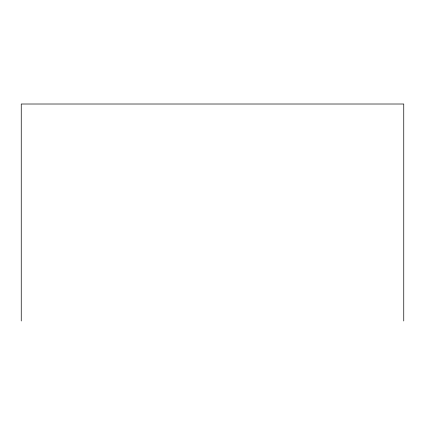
<?xml version="1.0" encoding="UTF-8"?>
<svg xmlns="http://www.w3.org/2000/svg" width="425" height="425" viewBox="0 0 425 425"><rect width="100%" height="100%" fill="white"/><g stroke="black" fill="none" stroke-linecap="round" stroke-linejoin="round"><path stroke-width="0.64" d="M403.75 320.987L403.75 104.013L21.25 104.013L21.25 320.987"/></g></svg>
